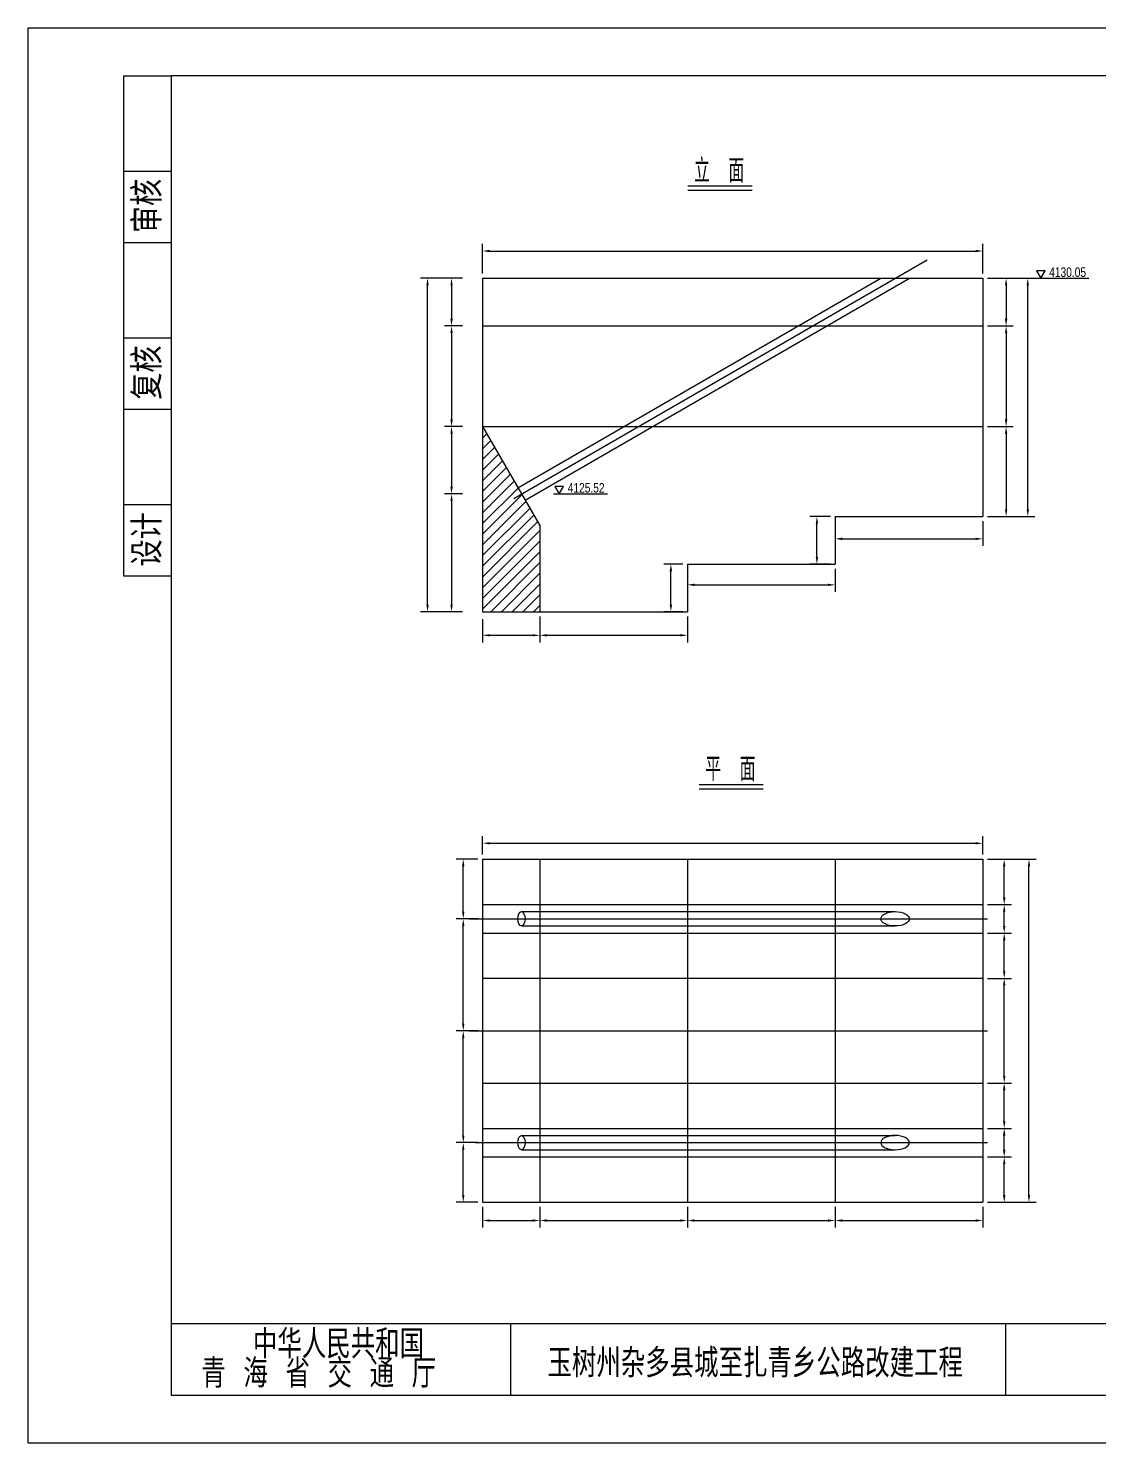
# Model space of a CAD drawing. Extents: x 9718 to 13918, y -2349 to 621.
# Drawn here: x 9718 to 11967, y -2349 to 621 of the extents above; entities that cross this region are included whole.
import ezdxf
from ezdxf.enums import TextEntityAlignment as Align

# ---------------------------------------------------------------- set-up
doc = ezdxf.new("R2010")
doc.units = 0
doc.layers.get('0').update_dxf_attribs({"linetype": 'CONTINUOUS'})
doc.layers.get('DEFPOINTS').update_dxf_attribs({"linetype": 'CONTINUOUS'})
doc.layers.add('JDX', color=6, linetype='CONTINUOUS')
doc.layers.add('STATION', color=6, linetype='CONTINUOUS')
doc.styles.add('GGX1', font='romanc.shx', dxfattribs={"bigfont": 'dk.shx'})
doc.styles.add('HH', font='stxt.shx', dxfattribs={"width": 0.8, "height": 0.8, "bigfont": 'dk.shx'})
doc.styles.get("Standard").update_dxf_attribs({"font": 'stxt.shx', "width": 0.8, "bigfont": 'dk.shx'})
doc.dimstyles.get("Standard").update_dxf_attribs({"dimtxt": 0.18, "dimasz": 0.18, "dimexe": 0.18, "dimexo": 0.0625, "dimgap": 0.09, "dimtad": 0, "dimtih": 1, "dimtoh": 1, "dimdec": 4, "dimzin": 0, "dimdsep": 46, "dimtxsty": 'Standard', "dimcen": 0.09, "dimadec": 0, "dimazin": 0, "dimtfac": 1, "dimtdec": 4, "dimtofl": 0, "dimtmove": 0, "dimatfit": 3, "dimfxl": 0, "dimtolj": 1, "dimtzin": 0, "dimarcsym": 0})

# ---------------------------------------------------------------- blocks, each defined once
blk = doc.blocks.new('*D2')
at = {"color": 2}
for p, q in [((10791.6, -614.1), (10791.6, -668.7)), ((11101.6, -614.1), (11101.6, -668.7)), ((10806.6, -653.7), (11086.6, -653.7))]:
    blk.add_line(p, q, dxfattribs=at)
for points in [[(10806.6, -651.2), (10806.6, -656.2), (10791.6, -653.7)], [(11086.6, -651.2), (11086.6, -656.2), (11101.6, -653.7)]]:
    blk.add_solid(points, dxfattribs=at)
at = {"layer": 'DEFPOINTS', "color": 0}
for p in [(10791.6, -604.1), (11101.6, -604.1), (11101.6, -653.7)]:
    blk.add_point(p, dxfattribs=at)
blk = doc.blocks.new('*D3')
at = {"color": 2}
for p, q in [((11101.6, -514.1), (11101.6, -562.7)), ((11411.6, -514.1), (11411.6, -562.7)), ((11116.6, -547.7), (11396.6, -547.7))]:
    blk.add_line(p, q, dxfattribs=at)
for points in [[(11116.6, -545.2), (11116.6, -550.2), (11101.6, -547.7)], [(11396.6, -545.2), (11396.6, -550.2), (11411.6, -547.7)]]:
    blk.add_solid(points, dxfattribs=at)
at = {"layer": 'DEFPOINTS', "color": 0}
for p in [(11101.6, -504.1), (11411.6, -504.1), (11411.6, -547.7)]:
    blk.add_point(p, dxfattribs=at)
blk = doc.blocks.new('*D4')
at = {"color": 2}
for p, q in [((11411.6, -414.1), (11411.6, -466.1)), ((11721.6, -414.1), (11721.6, -466.1)), ((11426.6, -451.1), (11706.6, -451.1))]:
    blk.add_line(p, q, dxfattribs=at)
for points in [[(11426.6, -448.6), (11426.6, -453.6), (11411.6, -451.1)], [(11706.6, -448.6), (11706.6, -453.6), (11721.6, -451.1)]]:
    blk.add_solid(points, dxfattribs=at)
at = {"layer": 'DEFPOINTS', "color": 0}
for p in [(11411.6, -404.1), (11721.6, -404.1), (11721.6, -451.1)]:
    blk.add_point(p, dxfattribs=at)
blk = doc.blocks.new('*D5')
at = {"color": 2}
for p, q in [((11401.6, -404.1), (11358.4, -404.1)), ((11373.4, -489.1), (11373.4, -419.1)), ((11401.6, -504.1), (11358.4, -504.1))]:
    blk.add_line(p, q, dxfattribs=at)
for points in [[(11370.9, -419.1), (11375.9, -419.1), (11373.4, -404.1)], [(11370.9, -489.1), (11375.9, -489.1), (11373.4, -504.1)]]:
    blk.add_solid(points, dxfattribs=at)
at = {"layer": 'DEFPOINTS', "color": 0}
for p in [(11373.4, -404.1), (11411.6, -404.1), (11411.6, -504.1)]:
    blk.add_point(p, dxfattribs=at)
blk = doc.blocks.new('*D6')
at = {"color": 2}
for p, q in [((11091.6, -504.1), (11051.9, -504.1)), ((11066.9, -589.1), (11066.9, -519.1)), ((11091.6, -604.1), (11051.9, -604.1))]:
    blk.add_line(p, q, dxfattribs=at)
for points in [[(11064.4, -519.1), (11069.4, -519.1), (11066.9, -504.1)], [(11064.4, -589.1), (11069.4, -589.1), (11066.9, -604.1)]]:
    blk.add_solid(points, dxfattribs=at)
at = {"layer": 'DEFPOINTS', "color": 0}
for p in [(11066.9, -504.1), (11101.6, -504.1), (11101.6, -604.1)]:
    blk.add_point(p, dxfattribs=at)
blk = doc.blocks.new('*D7')
at = {"color": 2}
for p, q in [((11775.9, 95.9), (11831.1, 95.9)), ((11816.1, -389.1), (11816.1, 80.9)), ((11775.9, -404.1), (11831.1, -404.1))]:
    blk.add_line(p, q, dxfattribs=at)
for points in [[(11813.6, 80.9), (11818.6, 80.9), (11816.1, 95.9)], [(11813.6, -389.1), (11818.6, -389.1), (11816.1, -404.1)]]:
    blk.add_solid(points, dxfattribs=at)
at = {"layer": 'DEFPOINTS', "color": 0}
for p in [(11765.9, 95.9), (11816.1, 95.9), (11765.9, -404.1)]:
    blk.add_point(p, dxfattribs=at)
blk = doc.blocks.new('*D8')
at = {"color": 2}
for p, q in [((10671.6, -619.5), (10671.6, -668.7)), ((10791.6, -614.1), (10791.6, -668.7)), ((10686.6, -653.7), (10776.6, -653.7))]:
    blk.add_line(p, q, dxfattribs=at)
for points in [[(10686.6, -651.2), (10686.6, -656.2), (10671.6, -653.7)], [(10776.6, -651.2), (10776.6, -656.2), (10791.6, -653.7)]]:
    blk.add_solid(points, dxfattribs=at)
at = {"layer": 'DEFPOINTS', "color": 0}
for p in [(10671.6, -609.5), (10791.6, -604.1), (10791.6, -653.7)]:
    blk.add_point(p, dxfattribs=at)
blk = doc.blocks.new('*D9')
at = {"color": 2}
for p, q in [((10629.2, 95.9), (10591.4, 95.9)), ((10606.4, 80.9), (10606.4, 10.9)), ((10629.2, -4.1), (10591.4, -4.1))]:
    blk.add_line(p, q, dxfattribs=at)
for points in [[(10603.9, 80.9), (10608.9, 80.9), (10606.4, 95.9)], [(10603.9, 10.9), (10608.9, 10.9), (10606.4, -4.1)]]:
    blk.add_solid(points, dxfattribs=at)
at = {"layer": 'DEFPOINTS', "color": 0}
for p in [(10639.2, 95.9), (10606.4, -4.1), (10639.2, -4.1)]:
    blk.add_point(p, dxfattribs=at)
blk = doc.blocks.new('*D10')
at = {"color": 2}
for p, q in [((10606.4, -19.1), (10606.4, -200.5)), ((10629.2, -215.5), (10591.4, -215.5))]:
    blk.add_line(p, q, dxfattribs=at)
for points in [[(10603.9, -19.1), (10608.9, -19.1), (10606.4, -4.1)], [(10603.9, -200.5), (10608.9, -200.5), (10606.4, -215.5)]]:
    blk.add_solid(points, dxfattribs=at)
at = {"layer": 'DEFPOINTS', "color": 0}
for p in [(10639.2, -4.1), (10606.4, -215.5), (10639.2, -215.5)]:
    blk.add_point(p, dxfattribs=at)
blk = doc.blocks.new('*D11')
at = {"color": 2}
for p, q in [((10606.4, -230.5), (10606.4, -341.9)), ((10629.2, -356.9), (10591.4, -356.9))]:
    blk.add_line(p, q, dxfattribs=at)
for points in [[(10603.9, -230.5), (10608.9, -230.5), (10606.4, -215.5)], [(10603.9, -341.9), (10608.9, -341.9), (10606.4, -356.9)]]:
    blk.add_solid(points, dxfattribs=at)
at = {"layer": 'DEFPOINTS', "color": 0}
for p in [(10639.2, -215.5), (10606.4, -356.9), (10639.2, -356.9)]:
    blk.add_point(p, dxfattribs=at)
blk = doc.blocks.new('*D12')
at = {"color": 2}
for p, q in [((10606.4, -371.9), (10606.4, -589.1)), ((10629.2, -604.1), (10591.4, -604.1))]:
    blk.add_line(p, q, dxfattribs=at)
for points in [[(10603.9, -371.9), (10608.9, -371.9), (10606.4, -356.9)], [(10603.9, -589.1), (10608.9, -589.1), (10606.4, -604.1)]]:
    blk.add_solid(points, dxfattribs=at)
at = {"layer": 'DEFPOINTS', "color": 0}
for p in [(10639.2, -356.9), (10606.4, -604.1), (10639.2, -604.1)]:
    blk.add_point(p, dxfattribs=at)
blk = doc.blocks.new('*D13')
at = {"color": 2}
for p, q in [((10671.6, 105.9), (10671.6, 168.2)), ((10686.6, 153.2), (11706.6, 153.2)), ((11721.6, 105.9), (11721.6, 168.2))]:
    blk.add_line(p, q, dxfattribs=at)
for points in [[(10686.6, 155.7), (10686.6, 150.7), (10671.6, 153.2)], [(11706.6, 155.7), (11706.6, 150.7), (11721.6, 153.2)]]:
    blk.add_solid(points, dxfattribs=at)
at = {"layer": 'DEFPOINTS', "color": 0}
for p in [(11721.6, 153.2), (10671.6, 95.9), (11721.6, 95.9)]:
    blk.add_point(p, dxfattribs=at)
blk = doc.blocks.new('*D14')
at = {"color": 2}
for p, q in [((10629.2, 95.9), (10541, 95.9)), ((10556, -589.1), (10556, 80.9)), ((10619.2, -604.1), (10541, -604.1))]:
    blk.add_line(p, q, dxfattribs=at)
for points in [[(10553.5, 80.9), (10558.5, 80.9), (10556, 95.9)], [(10553.5, -589.1), (10558.5, -589.1), (10556, -604.1)]]:
    blk.add_solid(points, dxfattribs=at)
at = {"layer": 'DEFPOINTS', "color": 0}
for p in [(10556, 95.9), (10639.2, 95.9), (10629.2, -604.1)]:
    blk.add_point(p, dxfattribs=at)
blk = doc.blocks.new('*D15')
at = {"color": 2}
for p, q in [((11731.6, 95.9), (11785.6, 95.9)), ((11770.6, 80.9), (11770.6, 10.9)), ((11731.6, -4.1), (11785.6, -4.1))]:
    blk.add_line(p, q, dxfattribs=at)
for points in [[(11768.1, 80.9), (11773.1, 80.9), (11770.6, 95.9)], [(11768.1, 10.9), (11773.1, 10.9), (11770.6, -4.1)]]:
    blk.add_solid(points, dxfattribs=at)
at = {"layer": 'DEFPOINTS', "color": 0}
for p in [(11721.6, 95.9), (11721.6, -4.1), (11770.6, -4.1)]:
    blk.add_point(p, dxfattribs=at)
blk = doc.blocks.new('*D16')
at = {"color": 2}
for p, q in [((11770.6, -19.1), (11770.6, -200.5)), ((11731.6, -215.5), (11785.6, -215.5))]:
    blk.add_line(p, q, dxfattribs=at)
for points in [[(11768.1, -19.1), (11773.1, -19.1), (11770.6, -4.1)], [(11768.1, -200.5), (11773.1, -200.5), (11770.6, -215.5)]]:
    blk.add_solid(points, dxfattribs=at)
at = {"layer": 'DEFPOINTS', "color": 0}
for p in [(11721.6, -4.1), (11721.6, -215.5), (11770.6, -215.5)]:
    blk.add_point(p, dxfattribs=at)
blk = doc.blocks.new('*D17')
at = {"color": 2}
for p, q in [((11770.6, -230.5), (11770.6, -389.1)), ((11731.6, -404.1), (11785.6, -404.1))]:
    blk.add_line(p, q, dxfattribs=at)
for points in [[(11768.1, -230.5), (11773.1, -230.5), (11770.6, -215.5)], [(11768.1, -389.1), (11773.1, -389.1), (11770.6, -404.1)]]:
    blk.add_solid(points, dxfattribs=at)
at = {"layer": 'DEFPOINTS', "color": 0}
for p in [(11721.6, -215.5), (11721.6, -404.1), (11770.6, -404.1)]:
    blk.add_point(p, dxfattribs=at)
blk = doc.blocks.new('*D34')
at = {"color": 2}
for p, q in [((10671.6, -1854), (10671.6, -1897.5)), ((10791.6, -1854), (10791.6, -1897.5)), ((10686.6, -1882.5), (10776.6, -1882.5))]:
    blk.add_line(p, q, dxfattribs=at)
for points in [[(10686.6, -1880), (10686.6, -1885), (10671.6, -1882.5)], [(10776.6, -1880), (10776.6, -1885), (10791.6, -1882.5)]]:
    blk.add_solid(points, dxfattribs=at)
at = {"layer": 'DEFPOINTS', "color": 0}
for p in [(10671.6, -1844), (10791.6, -1844), (10791.6, -1882.5)]:
    blk.add_point(p, dxfattribs=at)
blk = doc.blocks.new('*D35')
at = {"color": 2}
for p, q in [((11101.6, -1854), (11101.6, -1897.5)), ((10806.6, -1882.5), (11086.6, -1882.5))]:
    blk.add_line(p, q, dxfattribs=at)
for points in [[(10806.6, -1880), (10806.6, -1885), (10791.6, -1882.5)], [(11086.6, -1880), (11086.6, -1885), (11101.6, -1882.5)]]:
    blk.add_solid(points, dxfattribs=at)
at = {"layer": 'DEFPOINTS', "color": 0}
for p in [(10791.6, -1844), (11101.6, -1844), (11101.6, -1882.5)]:
    blk.add_point(p, dxfattribs=at)
blk = doc.blocks.new('*D36')
at = {"color": 2}
for p, q in [((11411.6, -1854), (11411.6, -1897.5)), ((11116.6, -1882.5), (11396.6, -1882.5))]:
    blk.add_line(p, q, dxfattribs=at)
for points in [[(11116.6, -1880), (11116.6, -1885), (11101.6, -1882.5)], [(11396.6, -1880), (11396.6, -1885), (11411.6, -1882.5)]]:
    blk.add_solid(points, dxfattribs=at)
at = {"layer": 'DEFPOINTS', "color": 0}
for p in [(11101.6, -1844), (11411.6, -1844), (11411.6, -1882.5)]:
    blk.add_point(p, dxfattribs=at)
blk = doc.blocks.new('*D37')
at = {"color": 2}
for p, q in [((11721.6, -1854), (11721.6, -1897.5)), ((11426.6, -1882.5), (11706.6, -1882.5))]:
    blk.add_line(p, q, dxfattribs=at)
for points in [[(11426.6, -1880), (11426.6, -1885), (11411.6, -1882.5)], [(11706.6, -1880), (11706.6, -1885), (11721.6, -1882.5)]]:
    blk.add_solid(points, dxfattribs=at)
at = {"layer": 'DEFPOINTS', "color": 0}
for p in [(11411.6, -1844), (11721.6, -1844), (11721.6, -1882.5)]:
    blk.add_point(p, dxfattribs=at)
blk = doc.blocks.new('*D38')
at = {"color": 2}
for p, q in [((11731.6, -1749), (11781.6, -1749)), ((11766.6, -1829), (11766.6, -1764)), ((11731.6, -1844), (11781.6, -1844))]:
    blk.add_line(p, q, dxfattribs=at)
for points in [[(11764.1, -1764), (11769.1, -1764), (11766.6, -1749)], [(11764.1, -1829), (11769.1, -1829), (11766.6, -1844)]]:
    blk.add_solid(points, dxfattribs=at)
at = {"layer": 'DEFPOINTS', "color": 0}
for p in [(11721.6, -1749), (11766.6, -1749), (11721.6, -1844)]:
    blk.add_point(p, dxfattribs=at)
blk = doc.blocks.new('*D39')
at = {"color": 2}
for p, q in [((11731.6, -1689), (11781.6, -1689)), ((11766.6, -1734), (11766.6, -1704))]:
    blk.add_line(p, q, dxfattribs=at)
for points in [[(11764.1, -1704), (11769.1, -1704), (11766.6, -1689)], [(11764.1, -1734), (11769.1, -1734), (11766.6, -1749)]]:
    blk.add_solid(points, dxfattribs=at)
at = {"layer": 'DEFPOINTS', "color": 0}
for p in [(11721.6, -1689), (11766.6, -1689), (11721.6, -1749)]:
    blk.add_point(p, dxfattribs=at)
blk = doc.blocks.new('*D40')
at = {"color": 2}
for p, q in [((11731.6, -1594), (11781.6, -1594)), ((11766.6, -1674), (11766.6, -1609))]:
    blk.add_line(p, q, dxfattribs=at)
for points in [[(11764.1, -1609), (11769.1, -1609), (11766.6, -1594)], [(11764.1, -1674), (11769.1, -1674), (11766.6, -1689)]]:
    blk.add_solid(points, dxfattribs=at)
at = {"layer": 'DEFPOINTS', "color": 0}
for p in [(11721.6, -1594), (11766.6, -1594), (11721.6, -1689)]:
    blk.add_point(p, dxfattribs=at)
blk = doc.blocks.new('*D41')
at = {"color": 2}
for p, q in [((11731.6, -1374), (11781.6, -1374)), ((11766.6, -1579), (11766.6, -1389))]:
    blk.add_line(p, q, dxfattribs=at)
for points in [[(11764.1, -1389), (11769.1, -1389), (11766.6, -1374)], [(11764.1, -1579), (11769.1, -1579), (11766.6, -1594)]]:
    blk.add_solid(points, dxfattribs=at)
at = {"layer": 'DEFPOINTS', "color": 0}
for p in [(11721.6, -1374), (11766.6, -1374), (11721.6, -1594)]:
    blk.add_point(p, dxfattribs=at)
blk = doc.blocks.new('*D42')
at = {"color": 2}
for p, q in [((11731.6, -1279), (11781.6, -1279)), ((11766.6, -1359), (11766.6, -1294))]:
    blk.add_line(p, q, dxfattribs=at)
for points in [[(11764.1, -1294), (11769.1, -1294), (11766.6, -1279)], [(11764.1, -1359), (11769.1, -1359), (11766.6, -1374)]]:
    blk.add_solid(points, dxfattribs=at)
at = {"layer": 'DEFPOINTS', "color": 0}
for p in [(11721.6, -1279), (11766.6, -1279), (11721.6, -1374)]:
    blk.add_point(p, dxfattribs=at)
blk = doc.blocks.new('*D43')
at = {"color": 2}
for p, q in [((11731.6, -1219), (11781.6, -1219)), ((11766.6, -1264), (11766.6, -1234))]:
    blk.add_line(p, q, dxfattribs=at)
for points in [[(11764.1, -1234), (11769.1, -1234), (11766.6, -1219)], [(11764.1, -1264), (11769.1, -1264), (11766.6, -1279)]]:
    blk.add_solid(points, dxfattribs=at)
at = {"layer": 'DEFPOINTS', "color": 0}
for p in [(11721.6, -1219), (11766.6, -1219), (11721.6, -1279)]:
    blk.add_point(p, dxfattribs=at)
blk = doc.blocks.new('*D44')
at = {"color": 2}
for p, q in [((11731.6, -1124), (11781.6, -1124)), ((11766.6, -1204), (11766.6, -1139))]:
    blk.add_line(p, q, dxfattribs=at)
for points in [[(11764.1, -1139), (11769.1, -1139), (11766.6, -1124)], [(11764.1, -1204), (11769.1, -1204), (11766.6, -1219)]]:
    blk.add_solid(points, dxfattribs=at)
at = {"layer": 'DEFPOINTS', "color": 0}
for p in [(11721.6, -1124), (11766.6, -1124), (11721.6, -1219)]:
    blk.add_point(p, dxfattribs=at)
blk = doc.blocks.new('*D45')
at = {"color": 2}
for p, q in [((11731.6, -1124), (11833.6, -1124)), ((11818.6, -1829), (11818.6, -1139)), ((11731.6, -1844), (11833.6, -1844))]:
    blk.add_line(p, q, dxfattribs=at)
for points in [[(11816.1, -1139), (11821.1, -1139), (11818.6, -1124)], [(11816.1, -1829), (11821.1, -1829), (11818.6, -1844)]]:
    blk.add_solid(points, dxfattribs=at)
at = {"layer": 'DEFPOINTS', "color": 0}
for p in [(11721.6, -1124), (11818.6, -1124), (11721.6, -1844)]:
    blk.add_point(p, dxfattribs=at)
blk = doc.blocks.new('*D46')
at = {"color": 2}
for p, q in [((10661.6, -1719), (10616, -1719)), ((10631, -1829), (10631, -1734)), ((10661.6, -1844), (10616, -1844))]:
    blk.add_line(p, q, dxfattribs=at)
for points in [[(10628.5, -1734), (10633.5, -1734), (10631, -1719)], [(10628.5, -1829), (10633.5, -1829), (10631, -1844)]]:
    blk.add_solid(points, dxfattribs=at)
at = {"layer": 'DEFPOINTS', "color": 0}
for p in [(10631, -1719), (10671.6, -1719), (10671.6, -1844)]:
    blk.add_point(p, dxfattribs=at)
blk = doc.blocks.new('*D47')
at = {"color": 2}
for p, q in [((10661.6, -1484), (10616, -1484)), ((10631, -1704), (10631, -1499))]:
    blk.add_line(p, q, dxfattribs=at)
for points in [[(10628.5, -1499), (10633.5, -1499), (10631, -1484)], [(10628.5, -1704), (10633.5, -1704), (10631, -1719)]]:
    blk.add_solid(points, dxfattribs=at)
at = {"layer": 'DEFPOINTS', "color": 0}
for p in [(10631, -1484), (10671.6, -1484), (10671.6, -1719)]:
    blk.add_point(p, dxfattribs=at)
blk = doc.blocks.new('*D48')
at = {"color": 2}
for p, q in [((10661.6, -1249), (10616, -1249)), ((10631, -1469), (10631, -1264))]:
    blk.add_line(p, q, dxfattribs=at)
for points in [[(10628.5, -1264), (10633.5, -1264), (10631, -1249)], [(10628.5, -1469), (10633.5, -1469), (10631, -1484)]]:
    blk.add_solid(points, dxfattribs=at)
at = {"layer": 'DEFPOINTS', "color": 0}
for p in [(10631, -1249), (10671.6, -1249), (10671.6, -1484)]:
    blk.add_point(p, dxfattribs=at)
blk = doc.blocks.new('*D49')
at = {"color": 2}
for p, q in [((10661.6, -1124), (10616, -1124)), ((10631, -1234), (10631, -1139))]:
    blk.add_line(p, q, dxfattribs=at)
for points in [[(10628.5, -1139), (10633.5, -1139), (10631, -1124)], [(10628.5, -1234), (10633.5, -1234), (10631, -1249)]]:
    blk.add_solid(points, dxfattribs=at)
at = {"layer": 'DEFPOINTS', "color": 0}
for p in [(10631, -1124), (10671.6, -1124), (10671.6, -1249)]:
    blk.add_point(p, dxfattribs=at)
blk = doc.blocks.new('*D50')
at = {"color": 2}
for p, q in [((10671.6, -1114), (10671.6, -1075.4)), ((10686.6, -1090.4), (11706.6, -1090.4)), ((11721.6, -1114), (11721.6, -1075.4))]:
    blk.add_line(p, q, dxfattribs=at)
for points in [[(10686.6, -1087.9), (10686.6, -1092.9), (10671.6, -1090.4)], [(11706.6, -1087.9), (11706.6, -1092.9), (11721.6, -1090.4)]]:
    blk.add_solid(points, dxfattribs=at)
at = {"layer": 'DEFPOINTS', "color": 0}
for p in [(11721.6, -1090.4), (10671.6, -1124), (11721.6, -1124)]:
    blk.add_point(p, dxfattribs=at)

msp = doc.modelspace()

# ---------------------------------------------------------------- hatches: boundary and pattern name
at = {"layer": 'STATION'}
h = msp.add_hatch(dxfattribs=at)
h.set_pattern_fill('ANSI31', color=1, scale=5, style=0)
h.paths.add_polyline_path([(10671.57395, -604.07237), (10791.57395, -604.07237), (10791.57395, -423.35441), (10671.57395, -215.50831)])

# ---------------------------------------------------------------- linework, layer by layer
at = {"color": 6, "linetype": 'Continuous'}
for p, q in [((10017.92955, 520.92371), (10017.92955, -2249.07629)), ((13817.92955, 520.92371), (10017.92955, 520.92371)), ((10017.92955, -2249.07629), (13817.92955, -2249.07629))]:
    msp.add_line(p, q, dxfattribs=at)
at = {"color": 2, "linetype": 'Continuous'}
for p, q in [((10017.92955, 520.92371), (10017.92955, 520.92371)), ((10017.92955, -2249.07629), (10017.92955, -2249.07629))]:
    msp.add_line(p, q, dxfattribs=at)
at = {"color": 7}
for p, q in [((10671.57395, 95.92763), (11721.57395, 95.92763)), ((10671.57395, 95.92763), (10671.57395, -215.50831)), ((11721.57395, 95.92763), (11721.57395, -404.07237)), ((10671.57395, -215.50831), (10791.57395, -423.35441)), ((10671.57395, -1123.95771), (11721.57395, -1123.95771)), ((10671.57395, -1218.95771), (11721.57395, -1218.95771)), ((10671.57395, -1278.95771), (11721.57395, -1278.95771)), ((10671.57395, -1373.95771), (11721.57395, -1373.95771)), ((10671.57395, -1593.95771), (11721.57395, -1593.95771)), ((10671.57395, -1688.95771), (11721.57395, -1688.95771)), ((10671.57395, -1748.95771), (11721.57395, -1748.95771)), ((10671.57395, -1843.95771), (11721.57395, -1843.95771))]:
    msp.add_line(p, q, dxfattribs=at)
at = {"color": 2}
for p, q in [((11831.11033, 95.92763), (11944.2006, 95.92763)), ((10820.37366, -356.90977), (10933.46393, -356.90977))]:
    msp.add_line(p, q, dxfattribs=at)
at = {"color": 1}
for p, q in [((10671.57395, -4.07237), (11721.57395, -4.07237)), ((10671.57395, -215.50831), (11721.57395, -215.50831)), ((10791.57395, -1123.95771), (10791.57395, -1843.95771)), ((11101.57395, -1123.95771), (11101.57395, -1843.95771)), ((11411.57395, -1123.95771), (11411.57395, -1843.95771)), ((10753.21212, -1233.95771), (11537.54949, -1233.95771)), ((10753.21212, -1263.95771), (11537.54949, -1263.95771)), ((10753.21212, -1703.95771), (11537.54949, -1703.95771)), ((10753.21212, -1733.95771), (11537.54949, -1733.95771))]:
    msp.add_line(p, q, dxfattribs=at)
for p, q in [((10671.57395, -1123.95771), (10671.57395, -1843.95771)), ((11721.57395, -1123.95771), (11721.57395, -1843.95771))]:
    msp.add_line(p, q)
at = {"color": 3}
for p, q in [((10642.92741, -1248.95771), (11731.31359, -1248.95771)), ((10642.92741, -1483.95771), (11731.31359, -1483.95771)), ((10656.34586, -1718.95771), (11731.31359, -1718.95771))]:
    msp.add_line(p, q, dxfattribs=at)
at = {"color": 2, "linetype": 'Continuous'}
for points in [[(9717.92955, -2349.07629), (9717.92955, 620.92371)], [(13917.92955, 620.92371), (9717.92955, 620.92371)], [(9917.92955, 320.92371), (10017.92955, 320.92371), (10017.92955, 320.92371)], [(9917.92955, 170.92371), (10017.92955, 170.92371), (10017.92955, 170.92371)], [(9917.92955, -29.07629), (10017.92955, -29.07629), (10017.92955, -29.07629)], [(9917.92955, -179.07629), (10017.92955, -179.07629), (10017.92955, -179.07629)], [(9917.92955, -379.07629), (10017.92955, -379.07629), (10017.92955, -379.07629)], [(9717.92955, -2349.07629), (13917.92955, -2349.07629)]]:
    msp.add_lwpolyline(points, dxfattribs=at)
at = {"color": 7, "linetype": 'Continuous'}
for points in [[(9917.92955, 520.92371), (9917.92955, -529.07629), (9917.92955, -529.07629)], [(9917.92955, 520.92371), (10017.92955, 520.92371), (10017.92955, 520.92371)], [(9917.92955, -529.07629), (10017.92955, -529.07629), (10017.92955, -529.07629)], [(10017.92955, -2099.07629), (13817.92955, -2099.07629), (13817.92955, -2099.07629)], [(10730.65596, -2249.07629), (10730.65596, -2099.07629), (10730.65596, -2099.07629)], [(11770.01046, -2249.07629), (11770.01046, -2099.07629), (11770.01046, -2099.07629)]]:
    msp.add_lwpolyline(points, dxfattribs=at)
at = {"color": 2}
for points in [[(11843.32921, 95.92763), (11852.39821, 111.63558), (11834.26022, 111.63558)], [(10832.59254, -356.90977), (10841.66154, -341.20181), (10823.52355, -341.20181)]]:
    msp.add_lwpolyline(points, close=True, dxfattribs=at)
at = {"color": 1}
for centre in [(10753.21212, -1248.95771), (10753.21212, -1718.95771)]:
    msp.add_ellipse(centre, major_axis=(0, 15), ratio=0.5, dxfattribs=at)
msp.add_ellipse((11537.54949, -1248.95771), major_axis=(-30, 0), ratio=0.5)
at = {"extrusion": (0, 0, -1)}
msp.add_ellipse((11537.54949, -1718.95771), major_axis=(-30, 0), ratio=0.5, dxfattribs=at)
at = {"layer": 'JDX', "color": 7}
for p, q in [((11102.77518, 289.9441), (11237.16197, 289.9441)), ((11126.26014, -966.83357), (11260.64693, -966.83357))]:
    msp.add_line(p, q, dxfattribs=at)
at = {"layer": 'JDX', "color": 2}
for p, q in [((11102.77518, 280.9441), (11237.16197, 280.9441)), ((11126.26014, -975.83357), (11260.64693, -975.83357))]:
    msp.add_line(p, q, dxfattribs=at)
at = {"layer": 'STATION', "color": 3}
msp.add_line((10736.83662, -366.36417), (11604.76227, 134.73294), dxfattribs=at)
at = {"layer": 'STATION', "color": 1}
for p, q in [((10745.71212, -343.91939), (11507.54949, 95.92763)), ((10760.71212, -369.90015), (11567.54949, 95.92763)), ((10671.57395, -215.50831), (10671.57395, -604.07237)), ((10671.57395, -604.07237), (10791.57395, -604.07237))]:
    msp.add_line(p, q, dxfattribs=at)
at = {"layer": 'STATION', "color": 7}
for p, q in [((11411.57395, -404.07237), (11411.57395, -504.07237)), ((11411.57395, -404.07237), (11721.57395, -404.07237)), ((10791.57395, -423.35441), (10791.57395, -604.07237)), ((11101.57395, -504.07237), (11101.57395, -604.07237)), ((11101.57395, -504.07237), (11411.57395, -504.07237)), ((10791.57395, -604.07237), (11101.57395, -604.07237))]:
    msp.add_line(p, q, dxfattribs=at)

# ---------------------------------------------------------------- texts
at = {"color": 2, "style": 'GGX1'}
for s, p in [('审核', (9997.92955, 190.92371)), ('复核', (9997.92955, -159.07629)), ('设计', (9997.92955, -509.07629))]:
    msp.add_text(s, height=60, rotation=90, dxfattribs=at).set_placement(p)
at = {"color": 2, "style": 'HH', "width": 0.8}
for s, p in [('4130.05', (11899.69744, 108.83424)), ('4125.52', (10888.96076, -344.00316))]:
    msp.add_text(s, height=20, dxfattribs=at).set_placement(p, align=Align.MIDDLE)
at = {"color": 2, "style": 'GGX1', "width": 0.9}
for s, p in [('中华人民共和国', (10189.5566, -2172.02596)), ('青 海 省 交 通 厅', (10081.14551, -2233.55102))]:
    msp.add_text(s, height=60, dxfattribs=at).set_placement(p)
msp.add_text('玉树州杂多县城至扎青乡公路改建工程', height=60, dxfattribs=at).set_placement((11243.87896, -2181.93746), align=Align.MIDDLE_CENTER)
at = {"layer": 'JDX', "color": 2, "width": 0.7}
for s, p in [('立   面', (11115.48986, 296.77258)), ('平   面', (11138.97482, -960.0051))]:
    msp.add_text(s, height=50, dxfattribs=at).set_placement(p)

# ---------------------------------------------------------------- dimensions: what is measured, and where the dimension line sits
for base, p1, p2, override, picture, middle in [((11721.57395, 153.21639), (10671.57395, 95.92763), (11721.57395, 95.92763), {"dimtxt": 20, "dimasz": 15, "dimexe": 15, "dimexo": 10, "dimgap": 4.5, "dimtad": 1, "dimtih": 0, "dimtoh": 0, "dimzin": 8, "dimcen": 2.5, "dimclrd": 2, "dimclre": 2, "dimclrt": 2, "dimtofl": 1, "dimtmove": 2}, '*D13', (11196.57395, 167.71639)), ((11721.57395, -451.07196), (11411.57395, -404.07237), (11721.57395, -404.07237), {"dimtxt": 20, "dimasz": 15, "dimexe": 15, "dimexo": 10, "dimgap": 4.5, "dimtad": 1, "dimtih": 0, "dimtoh": 0, "dimzin": 8, "dimlunit": 6, "dimcen": 2.5, "dimclrd": 2, "dimclre": 2, "dimclrt": 2, "dimtofl": 1, "dimtmove": 2}, '*D4', (11566.57395, -436.57196)), ((11411.57395, -547.65471), (11101.57395, -504.07237), (11411.57395, -504.07237), {"dimtxt": 20, "dimasz": 15, "dimexe": 15, "dimexo": 10, "dimgap": 4.5, "dimtad": 1, "dimtih": 0, "dimtoh": 0, "dimzin": 8, "dimlunit": 6, "dimcen": 2.5, "dimclrd": 2, "dimclre": 2, "dimclrt": 2, "dimtofl": 1, "dimtmove": 2}, '*D3', (11256.57395, -533.15471)), ((10791.57395, -653.66017), (10671.57395, -609.47959), (10791.57395, -604.07237), {"dimtxt": 20, "dimasz": 15, "dimexe": 15, "dimexo": 10, "dimgap": 4.5, "dimtad": 1, "dimtih": 0, "dimtoh": 0, "dimzin": 8, "dimlunit": 6, "dimcen": 2.5, "dimclrd": 2, "dimclre": 2, "dimclrt": 2, "dimtofl": 1, "dimtmove": 2}, '*D8', (10731.57395, -639.16017)), ((11101.57395, -653.66017), (10791.57395, -604.07237), (11101.57395, -604.07237), {"dimtxt": 20, "dimasz": 15, "dimexe": 15, "dimexo": 10, "dimgap": 4.5, "dimtad": 1, "dimtih": 0, "dimtoh": 0, "dimzin": 8, "dimlunit": 6, "dimcen": 2.5, "dimclrd": 2, "dimclre": 2, "dimclrt": 2, "dimtofl": 1, "dimtmove": 2}, '*D2', (10946.57395, -639.16017)), ((11721.57395, -1090.37015), (10671.57395, -1123.95771), (11721.57395, -1123.95771), {"dimtxt": 20, "dimasz": 15, "dimexe": 15, "dimexo": 10, "dimgap": 4.5, "dimtad": 1, "dimtih": 0, "dimtoh": 0, "dimzin": 8, "dimcen": 2.5, "dimclrd": 2, "dimclre": 2, "dimclrt": 2, "dimtofl": 1, "dimtmove": 2}, '*D50', (11196.57395, -1075.87015)), ((10791.57395, -1882.52006), (10671.57395, -1843.95771), (10791.57395, -1843.95771), {"dimtxt": 20, "dimasz": 15, "dimexe": 15, "dimexo": 10, "dimgap": 4.5, "dimtad": 1, "dimtih": 0, "dimtoh": 0, "dimzin": 8, "dimlunit": 6, "dimcen": 2.5, "dimclrd": 2, "dimclre": 2, "dimclrt": 2, "dimtofl": 1, "dimtmove": 2}, '*D34', (10731.57395, -1868.02006)), ((11101.57395, -1882.52006), (10791.57395, -1843.95771), (11101.57395, -1843.95771), {"dimtxt": 20, "dimasz": 15, "dimexe": 15, "dimexo": 10, "dimgap": 4.5, "dimtad": 1, "dimtih": 0, "dimtoh": 0, "dimzin": 8, "dimlunit": 6, "dimcen": 2.5, "dimse1": 1, "dimclrd": 2, "dimclre": 2, "dimclrt": 2, "dimtofl": 1, "dimtmove": 2}, '*D35', (10946.57395, -1868.02006)), ((11411.57395, -1882.52006), (11101.57395, -1843.95771), (11411.57395, -1843.95771), {"dimtxt": 20, "dimasz": 15, "dimexe": 15, "dimexo": 10, "dimgap": 4.5, "dimtad": 1, "dimtih": 0, "dimtoh": 0, "dimzin": 8, "dimlunit": 6, "dimcen": 2.5, "dimse1": 1, "dimclrd": 2, "dimclre": 2, "dimclrt": 2, "dimtofl": 1, "dimtmove": 2}, '*D36', (11256.57395, -1868.02006)), ((11721.57395, -1882.52006), (11411.57395, -1843.95771), (11721.57395, -1843.95771), {"dimtxt": 20, "dimasz": 15, "dimexe": 15, "dimexo": 10, "dimgap": 4.5, "dimtad": 1, "dimtih": 0, "dimtoh": 0, "dimzin": 8, "dimlunit": 6, "dimcen": 2.5, "dimse1": 1, "dimclrd": 2, "dimclre": 2, "dimclrt": 2, "dimtofl": 1, "dimtmove": 2}, '*D37', (11566.57395, -1868.02006))]:
    dim = msp.add_linear_dim(base=base, p1=p1, p2=p2, dimstyle='Standard', override=override)
    dim.commit()
    dim.dimension.update_dxf_attribs({"geometry": picture, "text_midpoint": middle})
for base, p1, p2, override, picture, middle in [((10556.04102, 95.92763), (10629.23389, -604.07237), (10639.23389, 95.92763), {"dimtxt": 20, "dimasz": 15, "dimexe": 15, "dimexo": 10, "dimgap": 4.5, "dimtad": 1, "dimtih": 0, "dimtoh": 0, "dimzin": 8, "dimlunit": 6, "dimcen": 2.5, "dimclrd": 2, "dimclre": 2, "dimclrt": 2, "dimtofl": 1, "dimtmove": 2}, '*D14', (10541.54102, -254.07237)), ((10606.36418, -4.07237), (10639.23389, 95.92763), (10639.23389, -4.07237), {"dimtxt": 20, "dimasz": 15, "dimexe": 15, "dimexo": 10, "dimgap": 4.5, "dimtad": 1, "dimtih": 0, "dimtoh": 0, "dimzin": 8, "dimlunit": 6, "dimcen": 2.5, "dimclrd": 2, "dimclre": 2, "dimclrt": 2, "dimtofl": 1, "dimtmove": 2}, '*D9', (10591.86418, 45.92763)), ((11770.62531, -4.07237), (11721.57395, 95.92763), (11721.57395, -4.07237), {"dimtxt": 20, "dimasz": 15, "dimexe": 15, "dimexo": 10, "dimgap": 4.5, "dimtad": 1, "dimtih": 0, "dimtoh": 0, "dimzin": 8, "dimlunit": 6, "dimcen": 2.5, "dimclrd": 2, "dimclre": 2, "dimclrt": 2, "dimtofl": 1, "dimtmove": 2}, '*D15', (11756.12531, 45.92763)), ((11816.11033, 95.92763), (11765.89025, -404.07237), (11765.89025, 95.92763), {"dimtxt": 20, "dimasz": 15, "dimexe": 15, "dimexo": 10, "dimgap": 4.5, "dimtad": 1, "dimtih": 0, "dimtoh": 0, "dimzin": 8, "dimlunit": 6, "dimcen": 2.5, "dimclrd": 2, "dimclre": 2, "dimclrt": 2, "dimtofl": 1, "dimtmove": 2}, '*D7', (11801.61033, -154.07237)), ((10606.36418, -215.50831), (10639.23389, -4.07237), (10639.23389, -215.50831), {"dimtxt": 20, "dimasz": 15, "dimexe": 15, "dimexo": 10, "dimgap": 4.5, "dimtad": 1, "dimtih": 0, "dimtoh": 0, "dimdec": 1, "dimzin": 8, "dimcen": 2.5, "dimse1": 1, "dimclrd": 2, "dimclre": 2, "dimclrt": 2, "dimtofl": 1, "dimtmove": 2}, '*D10', (10591.86418, -109.79034)), ((11770.62531, -215.50831), (11721.57395, -4.07237), (11721.57395, -215.50831), {"dimtxt": 20, "dimasz": 15, "dimexe": 15, "dimexo": 10, "dimgap": 4.5, "dimtad": 1, "dimtih": 0, "dimtoh": 0, "dimdec": 1, "dimzin": 8, "dimcen": 2.5, "dimse1": 1, "dimclrd": 2, "dimclre": 2, "dimclrt": 2, "dimtofl": 1, "dimtmove": 2}, '*D16', (11756.12531, -109.79034)), ((10606.36418, -356.90977), (10639.23389, -215.50831), (10639.23389, -356.90977), {"dimtxt": 20, "dimasz": 15, "dimexe": 15, "dimexo": 10, "dimgap": 4.5, "dimtad": 1, "dimtih": 0, "dimtoh": 0, "dimdec": 1, "dimzin": 8, "dimcen": 2.5, "dimse1": 1, "dimclrd": 2, "dimclre": 2, "dimclrt": 2, "dimtofl": 1, "dimtmove": 2}, '*D11', (10591.86418, -286.20904)), ((11770.62531, -404.07237), (11721.57395, -215.50831), (11721.57395, -404.07237), {"dimtxt": 20, "dimasz": 15, "dimexe": 15, "dimexo": 10, "dimgap": 4.5, "dimtad": 1, "dimtih": 0, "dimtoh": 0, "dimdec": 1, "dimzin": 8, "dimcen": 2.5, "dimse1": 1, "dimclrd": 2, "dimclre": 2, "dimclrt": 2, "dimtofl": 1, "dimtmove": 2}, '*D17', (11756.12531, -309.79034)), ((10606.36418, -604.07237), (10639.23389, -356.90977), (10639.23389, -604.07237), {"dimtxt": 20, "dimasz": 15, "dimexe": 15, "dimexo": 10, "dimgap": 4.5, "dimtad": 1, "dimtih": 0, "dimtoh": 0, "dimdec": 1, "dimzin": 8, "dimcen": 2.5, "dimse1": 1, "dimclrd": 2, "dimclre": 2, "dimclrt": 2, "dimtofl": 1, "dimtmove": 2}, '*D12', (10591.86418, -480.49107)), ((11373.35948, -404.07237), (11411.57395, -504.07237), (11411.57395, -404.07237), {"dimtxt": 20, "dimasz": 15, "dimexe": 15, "dimexo": 10, "dimgap": 4.5, "dimtad": 1, "dimtih": 0, "dimtoh": 0, "dimzin": 8, "dimlunit": 6, "dimcen": 2.5, "dimclrd": 2, "dimclre": 2, "dimclrt": 2, "dimtofl": 1, "dimtmove": 2}, '*D5', (11358.85948, -454.07237)), ((11066.87135, -504.07237), (11101.57395, -604.07237), (11101.57395, -504.07237), {"dimtxt": 20, "dimasz": 15, "dimexe": 15, "dimexo": 10, "dimgap": 4.5, "dimtad": 1, "dimtih": 0, "dimtoh": 0, "dimzin": 8, "dimlunit": 6, "dimcen": 2.5, "dimclrd": 2, "dimclre": 2, "dimclrt": 2, "dimtofl": 1, "dimtmove": 2}, '*D6', (11052.37135, -554.07237)), ((10631.02942, -1123.95771), (10671.57395, -1248.95771), (10671.57395, -1123.95771), {"dimtxt": 20, "dimasz": 15, "dimexe": 15, "dimexo": 10, "dimgap": 4.5, "dimtad": 1, "dimtih": 0, "dimtoh": 0, "dimzin": 8, "dimlunit": 6, "dimcen": 2.5, "dimse1": 1, "dimclrd": 2, "dimclre": 2, "dimclrt": 2, "dimtofl": 1, "dimtmove": 2}, '*D49', (10616.52942, -1186.45771)), ((11766.62359, -1123.95771), (11721.57395, -1218.95771), (11721.57395, -1123.95771), {"dimtxt": 20, "dimasz": 15, "dimexe": 15, "dimexo": 10, "dimgap": 4.5, "dimtad": 1, "dimtih": 0, "dimtoh": 0, "dimzin": 8, "dimlunit": 6, "dimcen": 2.5, "dimse1": 1, "dimclrd": 2, "dimclre": 2, "dimclrt": 2, "dimtofl": 1, "dimtmove": 2}, '*D44', (11752.12359, -1171.45771)), ((11818.56837, -1123.95771), (11721.57395, -1843.95771), (11721.57395, -1123.95771), {"dimtxt": 20, "dimasz": 15, "dimexe": 15, "dimexo": 10, "dimgap": 4.5, "dimtad": 1, "dimtih": 0, "dimtoh": 0, "dimzin": 8, "dimlunit": 6, "dimcen": 2.5, "dimclrd": 2, "dimclre": 2, "dimclrt": 2, "dimtofl": 1, "dimtmove": 2}, '*D45', (11804.06837, -1483.95771)), ((11766.62359, -1218.95771), (11721.57395, -1278.95771), (11721.57395, -1218.95771), {"dimtxt": 20, "dimasz": 15, "dimexe": 15, "dimexo": 10, "dimgap": 4.5, "dimtad": 1, "dimtih": 0, "dimtoh": 0, "dimzin": 8, "dimlunit": 6, "dimcen": 2.5, "dimse1": 1, "dimclrd": 2, "dimclre": 2, "dimclrt": 2, "dimtofl": 1, "dimtmove": 2}, '*D43', (11752.12359, -1248.95771)), ((10631.02942, -1248.95771), (10671.57395, -1483.95771), (10671.57395, -1248.95771), {"dimtxt": 20, "dimasz": 15, "dimexe": 15, "dimexo": 10, "dimgap": 4.5, "dimtad": 1, "dimtih": 0, "dimtoh": 0, "dimzin": 8, "dimlunit": 6, "dimcen": 2.5, "dimse1": 1, "dimclrd": 2, "dimclre": 2, "dimclrt": 2, "dimtofl": 1, "dimtmove": 2}, '*D48', (10616.52942, -1366.45771)), ((11766.62359, -1278.95771), (11721.57395, -1373.95771), (11721.57395, -1278.95771), {"dimtxt": 20, "dimasz": 15, "dimexe": 15, "dimexo": 10, "dimgap": 4.5, "dimtad": 1, "dimtih": 0, "dimtoh": 0, "dimzin": 8, "dimlunit": 6, "dimcen": 2.5, "dimse1": 1, "dimclrd": 2, "dimclre": 2, "dimclrt": 2, "dimtofl": 1, "dimtmove": 2}, '*D42', (11752.12359, -1326.45771)), ((11766.62359, -1373.95771), (11721.57395, -1593.95771), (11721.57395, -1373.95771), {"dimtxt": 20, "dimasz": 15, "dimexe": 15, "dimexo": 10, "dimgap": 4.5, "dimtad": 1, "dimtih": 0, "dimtoh": 0, "dimzin": 8, "dimlunit": 6, "dimcen": 2.5, "dimse1": 1, "dimclrd": 2, "dimclre": 2, "dimclrt": 2, "dimtofl": 1, "dimtmove": 2}, '*D41', (11752.12359, -1483.95771)), ((10631.02942, -1483.95771), (10671.57395, -1718.95771), (10671.57395, -1483.95771), {"dimtxt": 20, "dimasz": 15, "dimexe": 15, "dimexo": 10, "dimgap": 4.5, "dimtad": 1, "dimtih": 0, "dimtoh": 0, "dimzin": 8, "dimlunit": 6, "dimcen": 2.5, "dimse1": 1, "dimclrd": 2, "dimclre": 2, "dimclrt": 2, "dimtofl": 1, "dimtmove": 2}, '*D47', (10616.52942, -1601.45771)), ((11766.62359, -1593.95771), (11721.57395, -1688.95771), (11721.57395, -1593.95771), {"dimtxt": 20, "dimasz": 15, "dimexe": 15, "dimexo": 10, "dimgap": 4.5, "dimtad": 1, "dimtih": 0, "dimtoh": 0, "dimzin": 8, "dimlunit": 6, "dimcen": 2.5, "dimse1": 1, "dimclrd": 2, "dimclre": 2, "dimclrt": 2, "dimtofl": 1, "dimtmove": 2}, '*D40', (11752.12359, -1641.45771)), ((11766.62359, -1688.95771), (11721.57395, -1748.95771), (11721.57395, -1688.95771), {"dimtxt": 20, "dimasz": 15, "dimexe": 15, "dimexo": 10, "dimgap": 4.5, "dimtad": 1, "dimtih": 0, "dimtoh": 0, "dimzin": 8, "dimlunit": 6, "dimcen": 2.5, "dimse1": 1, "dimclrd": 2, "dimclre": 2, "dimclrt": 2, "dimtofl": 1, "dimtmove": 2}, '*D39', (11752.12359, -1718.95771)), ((10631.02942, -1718.95771), (10671.57395, -1843.95771), (10671.57395, -1718.95771), {"dimtxt": 20, "dimasz": 15, "dimexe": 15, "dimexo": 10, "dimgap": 4.5, "dimtad": 1, "dimtih": 0, "dimtoh": 0, "dimzin": 8, "dimlunit": 6, "dimcen": 2.5, "dimclrd": 2, "dimclre": 2, "dimclrt": 2, "dimtofl": 1, "dimtmove": 2}, '*D46', (10616.52942, -1781.45771)), ((11766.62359, -1748.95771), (11721.57395, -1843.95771), (11721.57395, -1748.95771), {"dimtxt": 20, "dimasz": 15, "dimexe": 15, "dimexo": 10, "dimgap": 4.5, "dimtad": 1, "dimtih": 0, "dimtoh": 0, "dimzin": 8, "dimlunit": 6, "dimcen": 2.5, "dimclrd": 2, "dimclre": 2, "dimclrt": 2, "dimtofl": 1, "dimtmove": 2}, '*D38', (11752.12359, -1796.45771))]:
    dim = msp.add_linear_dim(base=base, p1=p1, p2=p2, angle=90, dimstyle='Standard', override=override)
    dim.commit()
    dim.dimension.update_dxf_attribs({"geometry": picture, "text_midpoint": middle})

doc.saveas('drawing.dxf')
